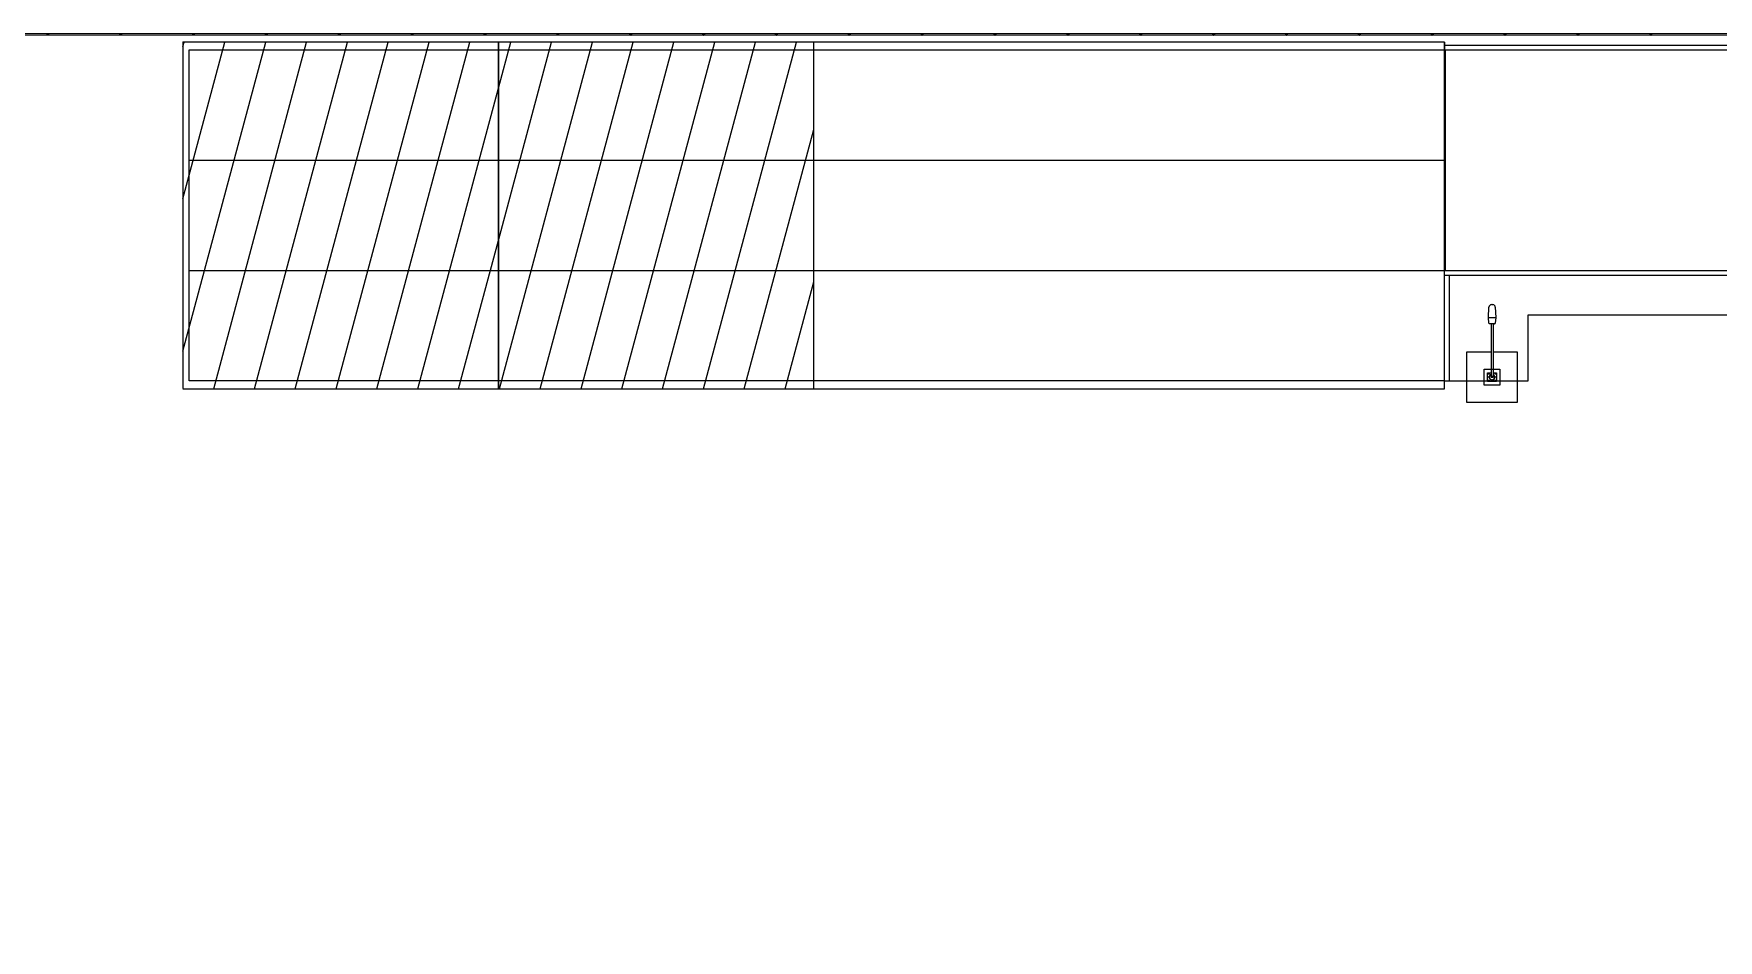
# Model space of a CAD drawing. Header units: metres. Extents: x 399 to 2240, y -1398 to 399.
# Drawn here: x 2142.03 to 2160.72, y -1037.05 to -1026.98 of the extents above; entities that cross this region are included whole.
import ezdxf

# ---------------------------------------------------------------- set-up
doc = ezdxf.new("R2010")
doc.units = ezdxf.units.M
doc.header["$MEASUREMENT"] = 0
for name, color, linetype in [('ARQUITETURA', 253, 'CONTINUOUS'), ('IMPLANTAÇÃO3', 1, 'CONTINUOUS'), ('IMPLANTAÇÃO4', 1, 'CONTINUOUS')]:
    doc.layers.add(name, color=color, linetype=linetype)
pattern_1 = [(75, (0, -4.2636), (-0.42259255, 0.11323333), [])]

msp = doc.modelspace()

# ---------------------------------------------------------------- hatches: boundary and pattern name
at = {"layer": 'IMPLANTAÇÃO3', "linetype": 'ByBlock'}
h = msp.add_hatch(dxfattribs=at)
h.set_pattern_fill('ANSI31', color=1, scale=3.5, angle=30)
h.set_pattern_definition(pattern_1)
h.paths.add_polyline_path([(2147.18277, -1027.07698), (2143.68304, -1027.07698), (2143.68283, -1030.92579), (2147.18277, -1030.92698)])
at = {"layer": 'IMPLANTAÇÃO4', "linetype": 'ByBlock'}
h = msp.add_hatch(dxfattribs=at)
h.set_pattern_fill('ANSI31', color=1, scale=3.5, angle=30)
h.set_pattern_definition(pattern_1)
h.paths.add_polyline_path([(2150.68283, -1027.07698), (2147.18277, -1027.07698), (2147.18277, -1030.92698), (2150.68283, -1030.92698)])

# ---------------------------------------------------------------- linework, layer by layer
at = {"layer": 'ARQUITETURA'}
for p, q in [((2169.35411, -1027.00388, 0), (2134.90679, -1027.00093, 0)), ((2169.35411, -1026.98638, 0), (2134.90794, -1026.9835, 0)), ((2157.68283, -1027.07698, 0), (2143.68271, -1027.07698, 0)), ((2143.68304, -1027.07579, 0), (2143.68283, -1030.92579, 0)), ((2157.68283, -1030.92698, 0), (2157.68283, -1027.07698, 0)), ((2157.68283, -1027.11198, 0), (2169.36286, -1027.11198, 0)), ((2157.68284, -1030.83948, 0), (2157.68316, -1027.07698, 0)), ((2143.75283, -1027.16448, 0), (2169.36286, -1027.16448, 0)), ((2143.75284, -1030.8383, 0), (2143.75315, -1027.1633, 0)), ((2157.68263, -1029.61448, 0), (2157.68315, -1027.16448, 0)), ((2157.68311, -1027.33214, 0), (2157.69013, -1027.32512, 0)), ((2157.68311, -1027.33833, 0), (2157.69013, -1027.33131, 0)), ((2157.68311, -1027.34451, 0), (2157.69013, -1027.33749, 0)), ((2157.68312, -1027.28263, 0), (2157.69014, -1027.27562, 0)), ((2157.68312, -1027.28882, 0), (2157.69014, -1027.28181, 0)), ((2157.68312, -1027.29501, 0), (2157.69014, -1027.288, 0)), ((2157.68312, -1027.3012, 0), (2157.69014, -1027.29418, 0)), ((2157.68312, -1027.30739, 0), (2157.69014, -1027.30037, 0)), ((2157.68312, -1027.31357, 0), (2157.69014, -1027.30656, 0)), ((2157.68312, -1027.31976, 0), (2157.69014, -1027.31274, 0)), ((2157.68312, -1027.32595, 0), (2157.69014, -1027.31893, 0)), ((2157.68313, -1027.23313, 0), (2157.69014, -1027.22612, 0)), ((2157.68313, -1027.23932, 0), (2157.69014, -1027.23231, 0)), ((2157.68313, -1027.24551, 0), (2157.69014, -1027.2385, 0)), ((2157.68313, -1027.2517, 0), (2157.69014, -1027.24469, 0)), ((2157.68313, -1027.25788, 0), (2157.69014, -1027.25087, 0)), ((2157.68313, -1027.26407, 0), (2157.69014, -1027.25706, 0)), ((2157.68313, -1027.27026, 0), (2157.69014, -1027.26325, 0)), ((2157.68313, -1027.27645, 0), (2157.69014, -1027.26943, 0)), ((2157.68314, -1027.18982, 0), (2157.69015, -1027.18281, 0)), ((2157.68314, -1027.196, 0), (2157.69015, -1027.189, 0)), ((2157.68314, -1027.20219, 0), (2157.69015, -1027.19519, 0)), ((2157.68314, -1027.20838, 0), (2157.69015, -1027.20138, 0)), ((2157.68314, -1027.21457, 0), (2157.69014, -1027.20756, 0)), ((2157.68314, -1027.22076, 0), (2157.69014, -1027.21375, 0)), ((2157.68314, -1027.22694, 0), (2157.69014, -1027.21994, 0)), ((2157.68315, -1027.16506, 0), (2157.68373, -1027.16448, 0)), ((2157.68315, -1027.16448, 0), (2157.69015, -1027.16449, 0)), ((2157.68315, -1027.17125, 0), (2157.68992, -1027.16449, 0)), ((2157.68315, -1027.17744, 0), (2157.69015, -1027.17044, 0)), ((2157.68315, -1027.18363, 0), (2157.69015, -1027.17663, 0)), ((2157.69015, -1027.16449, 0), (2157.68994, -1029.61448, 0)), ((2157.69015, -1027.16449, 0), (2157.68994, -1029.61448, 0)), ((2157.68307, -1027.51778, 0), (2157.69012, -1027.51073, 0)), ((2157.68307, -1027.52397, 0), (2157.69012, -1027.51692, 0)), ((2157.68307, -1027.53015, 0), (2157.69012, -1027.52311, 0)), ((2157.68308, -1027.46827, 0), (2157.69012, -1027.46124, 0)), ((2157.68308, -1027.47446, 0), (2157.69012, -1027.46742, 0)), ((2157.68308, -1027.48065, 0), (2157.69012, -1027.47361, 0)), ((2157.68308, -1027.48684, 0), (2157.69012, -1027.4798, 0)), ((2157.68308, -1027.49303, 0), (2157.69012, -1027.48599, 0)), ((2157.68308, -1027.49921, 0), (2157.69012, -1027.49217, 0)), ((2157.68308, -1027.5054, 0), (2157.69012, -1027.49836, 0)), ((2157.68308, -1027.51159, 0), (2157.69012, -1027.50455, 0)), ((2157.68309, -1027.42496, 0), (2157.69013, -1027.41793, 0)), ((2157.68309, -1027.43115, 0), (2157.69013, -1027.42411, 0)), ((2157.68309, -1027.43733, 0), (2157.69013, -1027.4303, 0)), ((2157.68309, -1027.44352, 0), (2157.69013, -1027.43649, 0)), ((2157.68309, -1027.44971, 0), (2157.69012, -1027.44268, 0)), ((2157.68309, -1027.4559, 0), (2157.69012, -1027.44886, 0)), ((2157.68309, -1027.46209, 0), (2157.69012, -1027.45505, 0)), ((2157.6831, -1027.37545, 0), (2157.69013, -1027.36843, 0)), ((2157.6831, -1027.38164, 0), (2157.69013, -1027.37462, 0)), ((2157.6831, -1027.38783, 0), (2157.69013, -1027.3808, 0)), ((2157.6831, -1027.39402, 0), (2157.69013, -1027.38699, 0)), ((2157.6831, -1027.40021, 0), (2157.69013, -1027.39318, 0)), ((2157.6831, -1027.40639, 0), (2157.69013, -1027.39936, 0)), ((2157.6831, -1027.41258, 0), (2157.69013, -1027.40555, 0)), ((2157.6831, -1027.41877, 0), (2157.69013, -1027.41174, 0)), ((2157.68311, -1027.3507, 0), (2157.69013, -1027.34368, 0)), ((2157.68311, -1027.35689, 0), (2157.69013, -1027.34987, 0)), ((2157.68311, -1027.36308, 0), (2157.69013, -1027.35605, 0)), ((2157.68311, -1027.36927, 0), (2157.69013, -1027.36224, 0)), ((2157.68303, -1027.7096, 0), (2157.6901, -1027.70254, 0)), ((2157.68303, -1027.71579, 0), (2157.6901, -1027.70872, 0)), ((2157.68303, -1027.72198, 0), (2157.6901, -1027.71491, 0)), ((2157.68304, -1027.6601, 0), (2157.69011, -1027.65304, 0)), ((2157.68304, -1027.66629, 0), (2157.69011, -1027.65923, 0)), ((2157.68304, -1027.67248, 0), (2157.69011, -1027.66541, 0)), ((2157.68304, -1027.67866, 0), (2157.69011, -1027.6716, 0)), ((2157.68304, -1027.68485, 0), (2157.6901, -1027.67779, 0)), ((2157.68304, -1027.69104, 0), (2157.6901, -1027.68398, 0)), ((2157.68304, -1027.69723, 0), (2157.6901, -1027.69016, 0)), ((2157.68304, -1027.70342, 0), (2157.6901, -1027.69635, 0)), ((2157.68305, -1027.6106, 0), (2157.69011, -1027.60354, 0)), ((2157.68305, -1027.61679, 0), (2157.69011, -1027.60973, 0)), ((2157.68305, -1027.62297, 0), (2157.69011, -1027.61592, 0)), ((2157.68305, -1027.62916, 0), (2157.69011, -1027.6221, 0)), ((2157.68305, -1027.63535, 0), (2157.69011, -1027.62829, 0)), ((2157.68305, -1027.64154, 0), (2157.69011, -1027.63448, 0)), ((2157.68305, -1027.64773, 0), (2157.69011, -1027.64067, 0)), ((2157.68305, -1027.65391, 0), (2157.69011, -1027.64685, 0)), ((2157.68306, -1027.56728, 0), (2157.69011, -1027.56023, 0)), ((2157.68306, -1027.57347, 0), (2157.69011, -1027.56642, 0)), ((2157.68306, -1027.57966, 0), (2157.69011, -1027.57261, 0)), ((2157.68306, -1027.58585, 0), (2157.69011, -1027.57879, 0)), ((2157.68306, -1027.59203, 0), (2157.69011, -1027.58498, 0)), ((2157.68306, -1027.59822, 0), (2157.69011, -1027.59117, 0)), ((2157.68306, -1027.60441, 0), (2157.69011, -1027.59735, 0)), ((2157.68307, -1027.53634, 0), (2157.69012, -1027.5293, 0)), ((2157.68307, -1027.54253, 0), (2157.69012, -1027.53548, 0)), ((2157.68307, -1027.54872, 0), (2157.69012, -1027.54167, 0)), ((2157.68307, -1027.55491, 0), (2157.69012, -1027.54786, 0)), ((2157.68307, -1027.56109, 0), (2157.69012, -1027.55404, 0)), ((2157.68299, -1027.89524, 0), (2157.69009, -1027.88815, 0)), ((2157.68299, -1027.90143, 0), (2157.69009, -1027.89434, 0)), ((2157.68299, -1027.90762, 0), (2157.69009, -1027.90053, 0)), ((2157.683, -1027.84574, 0), (2157.69009, -1027.83866, 0)), ((2157.683, -1027.85193, 0), (2157.69009, -1027.84484, 0)), ((2157.683, -1027.85812, 0), (2157.69009, -1027.85103, 0)), ((2157.683, -1027.8643, 0), (2157.69009, -1027.85722, 0)), ((2157.683, -1027.87049, 0), (2157.69009, -1027.8634, 0)), ((2157.683, -1027.87668, 0), (2157.69009, -1027.86959, 0)), ((2157.683, -1027.88287, 0), (2157.69009, -1027.87578, 0)), ((2157.683, -1027.88906, 0), (2157.69009, -1027.88197, 0)), ((2157.68301, -1027.80242, 0), (2157.69009, -1027.79534, 0)), ((2157.68301, -1027.80861, 0), (2157.69009, -1027.80153, 0)), ((2157.68301, -1027.8148, 0), (2157.69009, -1027.80772, 0)), ((2157.68301, -1027.82099, 0), (2157.69009, -1027.81391, 0)), ((2157.68301, -1027.82718, 0), (2157.69009, -1027.82009, 0)), ((2157.68301, -1027.83336, 0), (2157.69009, -1027.82628, 0)), ((2157.68301, -1027.83955, 0), (2157.69009, -1027.83247, 0)), ((2157.68302, -1027.75292, 0), (2157.6901, -1027.74585, 0)), ((2157.68302, -1027.75911, 0), (2157.6901, -1027.75203, 0)), ((2157.68302, -1027.7653, 0), (2157.6901, -1027.75822, 0)), ((2157.68302, -1027.77148, 0), (2157.6901, -1027.76441, 0)), ((2157.68302, -1027.77767, 0), (2157.6901, -1027.7706, 0)), ((2157.68302, -1027.78386, 0), (2157.6901, -1027.77678, 0)), ((2157.68302, -1027.79005, 0), (2157.6901, -1027.78297, 0)), ((2157.68302, -1027.79624, 0), (2157.6901, -1027.78916, 0)), ((2157.68303, -1027.72817, 0), (2157.6901, -1027.7211, 0)), ((2157.68303, -1027.73436, 0), (2157.6901, -1027.72729, 0)), ((2157.68303, -1027.74054, 0), (2157.6901, -1027.73347, 0)), ((2157.68303, -1027.74673, 0), (2157.6901, -1027.73966, 0)), ((2157.68295, -1028.08707, 0), (2157.69007, -1028.07996, 0)), ((2157.68295, -1028.09326, 0), (2157.69007, -1028.08614, 0)), ((2157.68296, -1028.03757, 0), (2157.69007, -1028.03046, 0)), ((2157.68296, -1028.04376, 0), (2157.69007, -1028.03664, 0)), ((2157.68296, -1028.04994, 0), (2157.69007, -1028.04283, 0)), ((2157.68296, -1028.05613, 0), (2157.69007, -1028.04902, 0)), ((2157.68296, -1028.06232, 0), (2157.69007, -1028.05521, 0)), ((2157.68296, -1028.06851, 0), (2157.69007, -1028.06139, 0)), ((2157.68296, -1028.07469, 0), (2157.69007, -1028.06758, 0)), ((2157.68296, -1028.08088, 0), (2157.69007, -1028.07377, 0)), ((2157.68297, -1027.98806, 0), (2157.69008, -1027.98096, 0)), ((2157.68297, -1027.99425, 0), (2157.69008, -1027.98715, 0)), ((2157.68297, -1028.00044, 0), (2157.69008, -1027.99333, 0)), ((2157.68297, -1028.00663, 0), (2157.69008, -1027.99952, 0)), ((2157.68297, -1028.01282, 0), (2157.69008, -1028.00571, 0)), ((2157.68297, -1028.019, 0), (2157.69008, -1028.0119, 0)), ((2157.68297, -1028.02519, 0), (2157.69008, -1028.01808, 0)), ((2157.68297, -1028.03138, 0), (2157.69008, -1028.02427, 0)), ((2157.68298, -1027.94475, 0), (2157.69008, -1027.93765, 0)), ((2157.68298, -1027.95094, 0), (2157.69008, -1027.94384, 0)), ((2157.68298, -1027.95712, 0), (2157.69008, -1027.95002, 0)), ((2157.68298, -1027.96331, 0), (2157.69008, -1027.95621, 0)), ((2157.68298, -1027.9695, 0), (2157.69008, -1027.9624, 0)), ((2157.68298, -1027.97569, 0), (2157.69008, -1027.96859, 0)), ((2157.68298, -1027.98188, 0), (2157.69008, -1027.97477, 0)), ((2157.68299, -1027.91381, 0), (2157.69009, -1027.90671, 0)), ((2157.68299, -1027.92, 0), (2157.69008, -1027.9129, 0)), ((2157.68299, -1027.92618, 0), (2157.69008, -1027.91909, 0)), ((2157.68299, -1027.93237, 0), (2157.69008, -1027.92528, 0)), ((2157.68299, -1027.93856, 0), (2157.69008, -1027.93146, 0)), ((2157.68291, -1028.27271, 0), (2157.69005, -1028.26557, 0)), ((2157.68291, -1028.2789, 0), (2157.69005, -1028.27176, 0)), ((2157.68292, -1028.22939, 0), (2157.69006, -1028.22226, 0)), ((2157.68292, -1028.23558, 0), (2157.69006, -1028.22845, 0)), ((2157.68292, -1028.24177, 0), (2157.69006, -1028.23463, 0)), ((2157.68292, -1028.24796, 0), (2157.69006, -1028.24082, 0)), ((2157.68292, -1028.25415, 0), (2157.69006, -1028.24701, 0)), ((2157.68292, -1028.26033, 0), (2157.69006, -1028.2532, 0)), ((2157.68292, -1028.26652, 0), (2157.69006, -1028.25938, 0)), ((2157.68293, -1028.17989, 0), (2157.69006, -1028.17276, 0)), ((2157.68293, -1028.18608, 0), (2157.69006, -1028.17895, 0)), ((2157.68293, -1028.19227, 0), (2157.69006, -1028.18514, 0)), ((2157.68293, -1028.19845, 0), (2157.69006, -1028.19132, 0)), ((2157.68293, -1028.20464, 0), (2157.69006, -1028.19751, 0)), ((2157.68293, -1028.21083, 0), (2157.69006, -1028.2037, 0)), ((2157.68293, -1028.21702, 0), (2157.69006, -1028.20989, 0)), ((2157.68293, -1028.22321, 0), (2157.69006, -1028.21607, 0)), ((2157.68294, -1028.13039, 0), (2157.69007, -1028.12327, 0)), ((2157.68294, -1028.13657, 0), (2157.69007, -1028.12945, 0)), ((2157.68294, -1028.14276, 0), (2157.69007, -1028.13564, 0)), ((2157.68294, -1028.14895, 0), (2157.69007, -1028.14183, 0)), ((2157.68294, -1028.15514, 0), (2157.69006, -1028.14801, 0)), ((2157.68294, -1028.16133, 0), (2157.69006, -1028.1542, 0)), ((2157.68294, -1028.16751, 0), (2157.69006, -1028.16039, 0)), ((2157.68294, -1028.1737, 0), (2157.69006, -1028.16658, 0)), ((2157.68295, -1028.09945, 0), (2157.69007, -1028.09233, 0)), ((2157.68295, -1028.10563, 0), (2157.69007, -1028.09852, 0)), ((2157.68295, -1028.11182, 0), (2157.69007, -1028.1047, 0)), ((2157.68295, -1028.11801, 0), (2157.69007, -1028.11089, 0)), ((2157.68295, -1028.1242, 0), (2157.69007, -1028.11708, 0)), ((2143.75283, -1028.38948, 0), (2157.68283, -1028.38948, 0)), ((2157.68287, -1028.46454, 0), (2157.69004, -1028.45737, 0)), ((2157.68287, -1028.47072, 0), (2157.69004, -1028.46356, 0)), ((2157.68288, -1028.41503, 0), (2157.69004, -1028.40788, 0)), ((2157.68288, -1028.42122, 0), (2157.69004, -1028.41406, 0)), ((2157.68288, -1028.42741, 0), (2157.69004, -1028.42025, 0)), ((2157.68288, -1028.4336, 0), (2157.69004, -1028.42644, 0)), ((2157.68288, -1028.43979, 0), (2157.69004, -1028.43262, 0)), ((2157.68288, -1028.44597, 0), (2157.69004, -1028.43881, 0)), ((2157.68288, -1028.45216, 0), (2157.69004, -1028.445, 0)), ((2157.68288, -1028.45835, 0), (2157.69004, -1028.45119, 0)), ((2157.68289, -1028.36553, 0), (2157.69005, -1028.35838, 0)), ((2157.68289, -1028.37172, 0), (2157.69005, -1028.36457, 0)), ((2157.68289, -1028.37791, 0), (2157.69005, -1028.37075, 0)), ((2157.68289, -1028.38409, 0), (2157.69005, -1028.37694, 0)), ((2157.68289, -1028.39028, 0), (2157.69004, -1028.38313, 0)), ((2157.68289, -1028.39647, 0), (2157.69004, -1028.38931, 0)), ((2157.68289, -1028.40266, 0), (2157.69004, -1028.3955, 0)), ((2157.68289, -1028.40885, 0), (2157.69004, -1028.40169, 0)), ((2157.6829, -1028.32221, 0), (2157.69005, -1028.31507, 0)), ((2157.6829, -1028.3284, 0), (2157.69005, -1028.32126, 0)), ((2157.6829, -1028.33459, 0), (2157.69005, -1028.32744, 0)), ((2157.6829, -1028.34078, 0), (2157.69005, -1028.33363, 0)), ((2157.6829, -1028.34697, 0), (2157.69005, -1028.33982, 0)), ((2157.6829, -1028.35315, 0), (2157.69005, -1028.346, 0)), ((2157.6829, -1028.35934, 0), (2157.69005, -1028.35219, 0)), ((2157.68291, -1028.28509, 0), (2157.69005, -1028.27795, 0)), ((2157.68291, -1028.29127, 0), (2157.69005, -1028.28413, 0)), ((2157.68291, -1028.29746, 0), (2157.69005, -1028.29032, 0)), ((2157.68291, -1028.30365, 0), (2157.69005, -1028.29651, 0)), ((2157.68291, -1028.30984, 0), (2157.69005, -1028.30269, 0)), ((2157.68291, -1028.31603, 0), (2157.69005, -1028.30888, 0)), ((2157.68283, -1028.65018, 0), (2157.69002, -1028.64299, 0)), ((2157.68283, -1028.65636, 0), (2157.69002, -1028.64918, 0)), ((2157.68284, -1028.60686, 0), (2157.69003, -1028.59968, 0)), ((2157.68284, -1028.61305, 0), (2157.69003, -1028.60587, 0)), ((2157.68284, -1028.61924, 0), (2157.69003, -1028.61205, 0)), ((2157.68284, -1028.62542, 0), (2157.69002, -1028.61824, 0)), ((2157.68284, -1028.63161, 0), (2157.69002, -1028.62443, 0)), ((2157.68284, -1028.6378, 0), (2157.69002, -1028.63061, 0)), ((2157.68284, -1028.64399, 0), (2157.69002, -1028.6368, 0)), ((2157.68285, -1028.55736, 0), (2157.69003, -1028.55018, 0)), ((2157.68285, -1028.56354, 0), (2157.69003, -1028.55637, 0)), ((2157.68285, -1028.56973, 0), (2157.69003, -1028.56256, 0)), ((2157.68285, -1028.57592, 0), (2157.69003, -1028.56874, 0)), ((2157.68285, -1028.58211, 0), (2157.69003, -1028.57493, 0)), ((2157.68285, -1028.5883, 0), (2157.69003, -1028.58112, 0)), ((2157.68285, -1028.59448, 0), (2157.69003, -1028.5873, 0)), ((2157.68285, -1028.60067, 0), (2157.69003, -1028.59349, 0)), ((2157.68286, -1028.50785, 0), (2157.69003, -1028.50068, 0)), ((2157.68286, -1028.51404, 0), (2157.69003, -1028.50687, 0)), ((2157.68286, -1028.52023, 0), (2157.69003, -1028.51306, 0)), ((2157.68286, -1028.52642, 0), (2157.69003, -1028.51925, 0)), ((2157.68286, -1028.5326, 0), (2157.69003, -1028.52543, 0)), ((2157.68286, -1028.53879, 0), (2157.69003, -1028.53162, 0)), ((2157.68286, -1028.54498, 0), (2157.69003, -1028.53781, 0)), ((2157.68286, -1028.55117, 0), (2157.69003, -1028.54399, 0)), ((2157.68287, -1028.47691, 0), (2157.69004, -1028.46975, 0)), ((2157.68287, -1028.4831, 0), (2157.69004, -1028.47593, 0)), ((2157.68287, -1028.48929, 0), (2157.69004, -1028.48212, 0)), ((2157.68287, -1028.49548, 0), (2157.69004, -1028.48831, 0)), ((2157.68287, -1028.50166, 0), (2157.69004, -1028.4945, 0)), ((2157.68279, -1028.842, 0), (2157.69001, -1028.83479, 0)), ((2157.6828, -1028.7925, 0), (2157.69001, -1028.78529, 0)), ((2157.6828, -1028.79869, 0), (2157.69001, -1028.79148, 0)), ((2157.6828, -1028.80488, 0), (2157.69001, -1028.79767, 0)), ((2157.6828, -1028.81106, 0), (2157.69001, -1028.80386, 0)), ((2157.6828, -1028.81725, 0), (2157.69001, -1028.81004, 0)), ((2157.6828, -1028.82344, 0), (2157.69001, -1028.81623, 0)), ((2157.6828, -1028.82963, 0), (2157.69001, -1028.82242, 0)), ((2157.6828, -1028.83582, 0), (2157.69001, -1028.8286, 0)), ((2157.68281, -1028.743, 0), (2157.69001, -1028.7358, 0)), ((2157.68281, -1028.74918, 0), (2157.69001, -1028.74198, 0)), ((2157.68281, -1028.75537, 0), (2157.69001, -1028.74817, 0)), ((2157.68281, -1028.76156, 0), (2157.69001, -1028.75436, 0)), ((2157.68281, -1028.76775, 0), (2157.69001, -1028.76055, 0)), ((2157.68281, -1028.77394, 0), (2157.69001, -1028.76673, 0)), ((2157.68281, -1028.78012, 0), (2157.69001, -1028.77292, 0)), ((2157.68281, -1028.78631, 0), (2157.69001, -1028.77911, 0)), ((2157.68282, -1028.69968, 0), (2157.69002, -1028.69249, 0)), ((2157.68282, -1028.70587, 0), (2157.69002, -1028.69867, 0)), ((2157.68282, -1028.71206, 0), (2157.69002, -1028.70486, 0)), ((2157.68282, -1028.71824, 0), (2157.69002, -1028.71105, 0)), ((2157.68282, -1028.72443, 0), (2157.69002, -1028.71724, 0)), ((2157.68282, -1028.73062, 0), (2157.69002, -1028.72342, 0)), ((2157.68282, -1028.73681, 0), (2157.69002, -1028.72961, 0)), ((2157.68283, -1028.66255, 0), (2157.69002, -1028.65536, 0)), ((2157.68283, -1028.66874, 0), (2157.69002, -1028.66155, 0)), ((2157.68283, -1028.67493, 0), (2157.69002, -1028.66774, 0)), ((2157.68283, -1028.68112, 0), (2157.69002, -1028.67392, 0)), ((2157.68283, -1028.6873, 0), (2157.69002, -1028.68011, 0)), ((2157.68283, -1028.69349, 0), (2157.69002, -1028.6863, 0)), ((2157.68275, -1029.02764, 0), (2157.68999, -1029.02041, 0)), ((2157.68276, -1028.98433, 0), (2157.68999, -1028.9771, 0)), ((2157.68276, -1028.99051, 0), (2157.68999, -1028.98328, 0)), ((2157.68276, -1028.9967, 0), (2157.68999, -1028.98947, 0)), ((2157.68276, -1029.00289, 0), (2157.68999, -1028.99566, 0)), ((2157.68276, -1029.00908, 0), (2157.68999, -1029.00185, 0)), ((2157.68276, -1029.01527, 0), (2157.68999, -1029.00803, 0)), ((2157.68276, -1029.02145, 0), (2157.68999, -1029.01422, 0)), ((2157.68277, -1028.93482, 0), (2157.69, -1028.9276, 0)), ((2157.68277, -1028.94101, 0), (2157.69, -1028.93379, 0)), ((2157.68277, -1028.9472, 0), (2157.69, -1028.93997, 0)), ((2157.68277, -1028.95339, 0), (2157.69, -1028.94616, 0)), ((2157.68277, -1028.95957, 0), (2157.69, -1028.95235, 0)), ((2157.68277, -1028.96576, 0), (2157.69, -1028.95854, 0)), ((2157.68277, -1028.97195, 0), (2157.69, -1028.96472, 0)), ((2157.68277, -1028.97814, 0), (2157.68999, -1028.97091, 0)), ((2157.68278, -1028.88532, 0), (2157.69, -1028.8781, 0)), ((2157.68278, -1028.89151, 0), (2157.69, -1028.88429, 0)), ((2157.68278, -1028.89769, 0), (2157.69, -1028.89048, 0)), ((2157.68278, -1028.90388, 0), (2157.69, -1028.89666, 0)), ((2157.68278, -1028.91007, 0), (2157.69, -1028.90285, 0)), ((2157.68278, -1028.91626, 0), (2157.69, -1028.90904, 0)), ((2157.68278, -1028.92245, 0), (2157.69, -1028.91523, 0)), ((2157.68278, -1028.92863, 0), (2157.69, -1028.92141, 0)), ((2157.68279, -1028.84819, 0), (2157.69001, -1028.84098, 0)), ((2157.68279, -1028.85438, 0), (2157.69001, -1028.84717, 0)), ((2157.68279, -1028.86057, 0), (2157.69, -1028.85335, 0)), ((2157.68279, -1028.86675, 0), (2157.69, -1028.85954, 0)), ((2157.68279, -1028.87294, 0), (2157.69, -1028.86573, 0)), ((2157.68279, -1028.87913, 0), (2157.69, -1028.87191, 0)), ((2157.68272, -1029.16997, 0), (2157.68998, -1029.16271, 0)), ((2157.68272, -1029.17615, 0), (2157.68998, -1029.1689, 0)), ((2157.68272, -1029.18234, 0), (2157.68998, -1029.17509, 0)), ((2157.68272, -1029.18853, 0), (2157.68998, -1029.18127, 0)), ((2157.68272, -1029.19472, 0), (2157.68998, -1029.18746, 0)), ((2157.68272, -1029.20091, 0), (2157.68998, -1029.19365, 0)), ((2157.68272, -1029.20709, 0), (2157.68998, -1029.19984, 0)), ((2157.68272, -1029.21328, 0), (2157.68997, -1029.20602, 0)), ((2157.68273, -1029.12665, 0), (2157.68998, -1029.1194, 0)), ((2157.68273, -1029.13284, 0), (2157.68998, -1029.12559, 0)), ((2157.68273, -1029.13903, 0), (2157.68998, -1029.13178, 0)), ((2157.68273, -1029.14521, 0), (2157.68998, -1029.13796, 0)), ((2157.68273, -1029.1514, 0), (2157.68998, -1029.14415, 0)), ((2157.68273, -1029.15759, 0), (2157.68998, -1029.15034, 0)), ((2157.68273, -1029.16378, 0), (2157.68998, -1029.15653, 0)), ((2157.68274, -1029.07715, 0), (2157.68999, -1029.0699, 0)), ((2157.68274, -1029.08333, 0), (2157.68999, -1029.07609, 0)), ((2157.68274, -1029.08952, 0), (2157.68999, -1029.08228, 0)), ((2157.68274, -1029.09571, 0), (2157.68998, -1029.08847, 0)), ((2157.68274, -1029.1019, 0), (2157.68998, -1029.09465, 0)), ((2157.68274, -1029.10809, 0), (2157.68998, -1029.10084, 0)), ((2157.68274, -1029.11427, 0), (2157.68998, -1029.10703, 0)), ((2157.68274, -1029.12046, 0), (2157.68998, -1029.11321, 0)), ((2157.68275, -1029.03383, 0), (2157.68999, -1029.02659, 0)), ((2157.68275, -1029.04002, 0), (2157.68999, -1029.03278, 0)), ((2157.68275, -1029.04621, 0), (2157.68999, -1029.03897, 0)), ((2157.68275, -1029.05239, 0), (2157.68999, -1029.04516, 0)), ((2157.68275, -1029.05858, 0), (2157.68999, -1029.05134, 0)), ((2157.68275, -1029.06477, 0), (2157.68999, -1029.05753, 0)), ((2157.68275, -1029.07096, 0), (2157.68999, -1029.06372, 0)), ((2157.68267, -1029.40511, 0), (2157.68996, -1029.39783, 0)), ((2157.68268, -1029.36179, 0), (2157.68996, -1029.35452, 0)), ((2157.68268, -1029.36798, 0), (2157.68996, -1029.3607, 0)), ((2157.68268, -1029.37417, 0), (2157.68996, -1029.36689, 0)), ((2157.68268, -1029.38036, 0), (2157.68996, -1029.37308, 0)), ((2157.68268, -1029.38654, 0), (2157.68996, -1029.37926, 0)), ((2157.68268, -1029.39273, 0), (2157.68996, -1029.38545, 0)), ((2157.68268, -1029.39892, 0), (2157.68996, -1029.39164, 0)), ((2157.68269, -1029.31229, 0), (2157.68997, -1029.30502, 0)), ((2157.68269, -1029.31848, 0), (2157.68997, -1029.3112, 0)), ((2157.68269, -1029.32466, 0), (2157.68997, -1029.31739, 0)), ((2157.68269, -1029.33085, 0), (2157.68996, -1029.32358, 0)), ((2157.68269, -1029.33704, 0), (2157.68996, -1029.32977, 0)), ((2157.68269, -1029.34323, 0), (2157.68996, -1029.33595, 0)), ((2157.68269, -1029.34942, 0), (2157.68996, -1029.34214, 0)), ((2157.68269, -1029.3556, 0), (2157.68996, -1029.34833, 0)), ((2157.6827, -1029.26278, 0), (2157.68997, -1029.25552, 0)), ((2157.6827, -1029.26897, 0), (2157.68997, -1029.26171, 0)), ((2157.6827, -1029.27516, 0), (2157.68997, -1029.26789, 0)), ((2157.6827, -1029.28135, 0), (2157.68997, -1029.27408, 0)), ((2157.6827, -1029.28754, 0), (2157.68997, -1029.28027, 0)), ((2157.6827, -1029.29372, 0), (2157.68997, -1029.28646, 0)), ((2157.6827, -1029.29991, 0), (2157.68997, -1029.29264, 0)), ((2157.6827, -1029.3061, 0), (2157.68997, -1029.29883, 0)), ((2157.68271, -1029.21947, 0), (2157.68997, -1029.21221, 0)), ((2157.68271, -1029.22566, 0), (2157.68997, -1029.2184, 0)), ((2157.68271, -1029.23184, 0), (2157.68997, -1029.22458, 0)), ((2157.68271, -1029.23803, 0), (2157.68997, -1029.23077, 0)), ((2157.68271, -1029.24422, 0), (2157.68997, -1029.23696, 0)), ((2157.68271, -1029.25041, 0), (2157.68997, -1029.24315, 0)), ((2157.68271, -1029.2566, 0), (2157.68997, -1029.24933, 0)), ((2157.68264, -1029.54743, 0), (2157.68995, -1029.54013, 0)), ((2157.68264, -1029.55362, 0), (2157.68995, -1029.54632, 0)), ((2157.68264, -1029.55981, 0), (2157.68995, -1029.55251, 0)), ((2157.68264, -1029.566, 0), (2157.68995, -1029.55869, 0)), ((2157.68264, -1029.57218, 0), (2157.68994, -1029.56488, 0)), ((2157.68264, -1029.57837, 0), (2157.68994, -1029.57107, 0)), ((2157.68264, -1029.58456, 0), (2157.68994, -1029.57725, 0)), ((2157.68264, -1029.59075, 0), (2157.68994, -1029.58344, 0)), ((2157.68265, -1029.50412, 0), (2157.68995, -1029.49682, 0)), ((2157.68265, -1029.5103, 0), (2157.68995, -1029.50301, 0)), ((2157.68265, -1029.51649, 0), (2157.68995, -1029.50919, 0)), ((2157.68265, -1029.52268, 0), (2157.68995, -1029.51538, 0)), ((2157.68265, -1029.52887, 0), (2157.68995, -1029.52157, 0)), ((2157.68265, -1029.53506, 0), (2157.68995, -1029.52776, 0)), ((2157.68265, -1029.54124, 0), (2157.68995, -1029.53394, 0)), ((2157.68266, -1029.45461, 0), (2157.68995, -1029.44732, 0)), ((2157.68266, -1029.4608, 0), (2157.68995, -1029.45351, 0)), ((2157.68266, -1029.46699, 0), (2157.68995, -1029.4597, 0)), ((2157.68266, -1029.47318, 0), (2157.68995, -1029.46588, 0)), ((2157.68266, -1029.47936, 0), (2157.68995, -1029.47207, 0)), ((2157.68266, -1029.48555, 0), (2157.68995, -1029.47826, 0)), ((2157.68266, -1029.49174, 0), (2157.68995, -1029.48445, 0)), ((2157.68266, -1029.49793, 0), (2157.68995, -1029.49063, 0)), ((2157.68267, -1029.4113, 0), (2157.68996, -1029.40401, 0)), ((2157.68267, -1029.41748, 0), (2157.68996, -1029.4102, 0)), ((2157.68267, -1029.42367, 0), (2157.68996, -1029.41639, 0)), ((2157.68267, -1029.42986, 0), (2157.68996, -1029.42257, 0)), ((2157.68267, -1029.43605, 0), (2157.68996, -1029.42876, 0)), ((2157.68267, -1029.44224, 0), (2157.68996, -1029.43495, 0)), ((2157.68267, -1029.44842, 0), (2157.68996, -1029.44114, 0)), ((2143.75283, -1029.61448, 0), (2157.68994, -1029.61448, 0)), ((2157.68263, -1029.59694, 0), (2157.68994, -1029.58963, 0)), ((2157.68263, -1029.60312, 0), (2157.68994, -1029.59582, 0)), ((2157.68263, -1029.60931, 0), (2157.68994, -1029.602, 0)), ((2157.68263, -1029.61448, 0), (2162.66896, -1029.61448, 0)), ((2157.68294, -1029.66698, 0), (2162.66896, -1029.66698, 0)), ((2157.68364, -1029.61448, 0), (2157.68994, -1029.60819, 0)), ((2157.68983, -1029.61448, 0), (2157.68994, -1029.61438, 0)), ((2157.73533, -1030.83948, 0), (2157.73533, -1029.66698, 0)), ((2158.16894, -1030.13507, 0), (2158.17381, -1030.01979, 0)), ((2158.17418, -1030.19807, 0), (2158.16894, -1030.13507, 0)), ((2158.16894, -1030.13507, 0), (2158.24944, -1030.13508, 0)), ((2158.20178, -1029.99298, 0), (2158.21662, -1029.99298, 0)), ((2158.24944, -1030.13508, 0), (2158.24418, -1030.19808, 0)), ((2158.24459, -1030.0198, 0), (2158.24944, -1030.13508, 0)), ((2158.61013, -1030.10448, 0), (2162.77513, -1030.10448, 0)), ((2158.61033, -1030.83948, 0), (2158.61013, -1030.10448, 0)), ((2158.23718, -1030.20508, 0), (2158.18118, -1030.20507, 0)), ((2158.19868, -1030.20507, 0), (2158.19863, -1030.79832, 0)), ((2158.21968, -1030.20508, 0), (2158.21963, -1030.79833, 0)), ((2157.92823, -1031.07837, 0), (2157.92828, -1030.51837, 0)), ((2157.92828, -1030.51837, 0), (2158.19866, -1030.51839, 0)), ((2158.21966, -1030.5184, 0), (2158.48828, -1030.51842, 0)), ((2158.48828, -1030.51842, 0), (2158.48823, -1031.07842, 0)), ((2157.68283, -1030.83948, 0), (2143.75283, -1030.83948, 0)), ((2157.68283, -1030.83948, 0), (2157.73533, -1030.83949, 0)), ((2157.73533, -1030.83948, 0), (2158.61033, -1030.83948, 0)), ((2158.12075, -1030.88582, 0), (2158.12077, -1030.71082, 0)), ((2158.29575, -1030.88583, 0), (2158.12075, -1030.88582, 0)), ((2158.12077, -1030.71082, 0), (2158.29577, -1030.71083, 0)), ((2158.15925, -1030.84732, 0), (2158.15926, -1030.74932, 0)), ((2158.25725, -1030.84733, 0), (2158.15925, -1030.84732, 0)), ((2158.15926, -1030.74932, 0), (2158.19864, -1030.74932, 0)), ((2158.17677, -1030.79752, 0), (2158.15926, -1030.79752, 0)), ((2158.17677, -1030.79927, 0), (2158.15926, -1030.79927, 0)), ((2158.17238, -1030.8342, 0), (2158.16713, -1030.8342, 0)), ((2158.17239, -1030.76245, 0), (2158.16714, -1030.76245, 0)), ((2158.17238, -1030.82895, 0), (2158.17238, -1030.83945, 0)), ((2158.17763, -1030.8342, 0), (2158.17238, -1030.8342, 0)), ((2158.17239, -1030.7677, 0), (2158.17239, -1030.7572, 0)), ((2158.17239, -1030.76245, 0), (2158.17764, -1030.76245, 0)), ((2158.19863, -1030.78782, 0), (2158.21963, -1030.78783, 0)), ((2158.19863, -1030.79832, 0), (2158.21963, -1030.79833, 0)), ((2158.20738, -1030.79927, 0), (2158.20738, -1030.79752, 0)), ((2158.20738, -1030.79927, 0), (2158.20913, -1030.79752, 0)), ((2158.20913, -1030.79927, 0), (2158.20738, -1030.79752, 0)), ((2158.20913, -1030.79752, 0), (2158.20738, -1030.79752, 0)), ((2158.20913, -1030.79927, 0), (2158.20738, -1030.79927, 0)), ((2158.20738, -1030.84733, 0), (2158.20738, -1030.82988, 0)), ((2158.20913, -1030.79927, 0), (2158.20913, -1030.79752, 0)), ((2158.20913, -1030.84733, 0), (2158.20913, -1030.82988, 0)), ((2158.21964, -1030.74933, 0), (2158.25726, -1030.74933, 0)), ((2158.24413, -1030.8342, 0), (2158.23888, -1030.8342, 0)), ((2158.23889, -1030.76245, 0), (2158.24414, -1030.76245, 0)), ((2158.25726, -1030.79752, 0), (2158.23975, -1030.79752, 0)), ((2158.25726, -1030.79927, 0), (2158.23975, -1030.79927, 0)), ((2158.24413, -1030.82895, 0), (2158.24413, -1030.83945, 0)), ((2158.24413, -1030.8342, 0), (2158.24938, -1030.8342, 0)), ((2158.24414, -1030.7572, 0), (2158.24414, -1030.7677, 0)), ((2158.24414, -1030.76245, 0), (2158.24939, -1030.76245, 0)), ((2158.25726, -1030.74933, 0), (2158.25725, -1030.84733, 0)), ((2158.29577, -1030.71083, 0), (2158.29575, -1030.88583, 0)), ((2143.68283, -1030.92698, 0), (2157.68283, -1030.92698, 0)), ((2158.48823, -1031.07842, 0), (2157.92823, -1031.07837, 0))]:
    msp.add_line(p, q, dxfattribs=at)
for centre, radius in [((2142.18329, -1026.9928, 0), 0.00875), ((2142.99179, -1026.99287, 0), 0.00875), ((2143.80029, -1026.99294, 0), 0.00875), ((2144.60879, -1026.993, 0), 0.00875), ((2145.41729, -1026.99307, 0), 0.00875), ((2146.22579, -1026.99314, 0), 0.00875), ((2147.03429, -1026.99321, 0), 0.00875), ((2147.84279, -1026.99328, 0), 0.00875), ((2148.65129, -1026.99335, 0), 0.00875), ((2149.45979, -1026.99342, 0), 0.00875), ((2150.26829, -1026.99348, 0), 0.00875), ((2151.07679, -1026.99355, 0), 0.00875), ((2151.88529, -1026.99362, 0), 0.00875), ((2152.69379, -1026.99369, 0), 0.00875), ((2153.50229, -1026.99376, 0), 0.00875), ((2154.31079, -1026.99383, 0), 0.00875), ((2155.11929, -1026.9939, 0), 0.00875), ((2155.92779, -1026.99397, 0), 0.00875), ((2156.73629, -1026.99403, 0), 0.00875), ((2157.54479, -1026.9941, 0), 0.00875), ((2158.35329, -1026.99417, 0), 0.00875), ((2159.16179, -1026.99424, 0), 0.00875), ((2159.97029, -1026.99431, 0), 0.00875), ((2158.17238, -1030.8342, 0), 0.0035), ((2158.17239, -1030.76245, 0), 0.0035), ((2158.24413, -1030.8342, 0), 0.0035), ((2158.24414, -1030.76245, 0), 0.0035)]:
    msp.add_circle(centre, radius, dxfattribs=at)
for centre, radius, start, end in [((2158.20178, -1030.02098, 0), 0.028, 89.995129, 177.582408), ((2158.21662, -1030.02098, 0), 0.028, 2.40785, 89.995129), ((2158.18118, -1030.19807, 0), 0.007, 179.995129, 269.995129), ((2158.23718, -1030.19808, 0), 0.007, 269.995129, 359.995129), ((2158.20826, -1030.7984, 0), 0.0315, 107.78672, 68.82668), ((2158.20826, -1030.79833, 0), 0.02835, 109.841919, 66.339749), ((2196.34614, -1081.26206, 0), 55.44067, 122.309922, 136.362975)]:
    msp.add_arc(centre, radius, start, end, dxfattribs=at)
at = {"layer": 'IMPLANTAÇÃO3', "color": 1, "linetype": 'ByBlock', "elevation": 0}
msp.add_lwpolyline([(2143.68304, -1027.07698), (2143.68283, -1030.92579), (2147.18277, -1030.92698), (2147.18277, -1027.07698), (2143.68271, -1027.07698)], dxfattribs=at)
at = {"layer": 'IMPLANTAÇÃO4', "color": 1, "linetype": 'ByBlock', "elevation": 0}
msp.add_lwpolyline([(2150.68283, -1027.07698), (2147.18277, -1027.07698), (2147.18277, -1030.92698), (2150.68283, -1030.92698)], close=True, dxfattribs=at)

doc.saveas('drawing.dxf')
